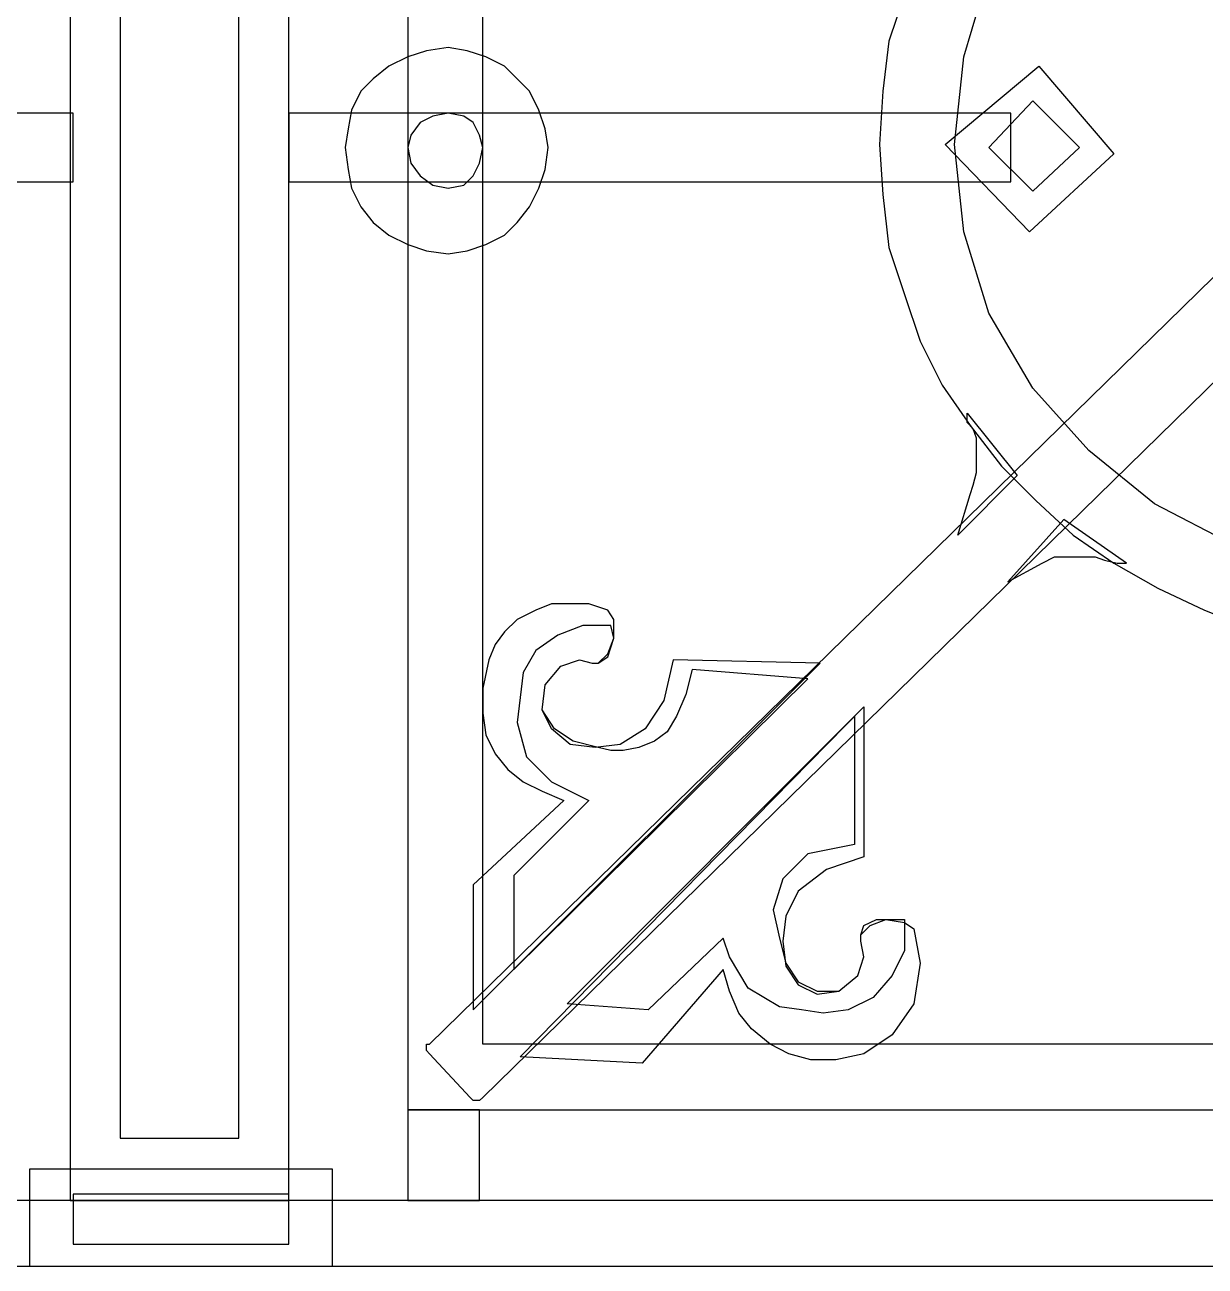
# Model space of a CAD drawing. Header units: centimetres. Extents: x -57 to 52, y -31 to 17.
# Drawn here: x -5.55 to 19.3, y -30.92 to -4.78 of the extents above; entities that cross this region are included whole.
import ezdxf

# ---------------------------------------------------------------- set-up
doc = ezdxf.new("R2010")
doc.units = ezdxf.units.CM
doc.header["$MEASUREMENT"] = 0
doc.layers.add('layer 1', color=7, linetype='Continuous')

msp = doc.modelspace()

# ---------------------------------------------------------------- linework, layer by layer
at = {"layer": 'layer 1', "color": 29}
for points, knots in [([(-4.59834, 14.93916), (-4.59834, 14.93916), (0.0074, 14.93916), (0.0074, 14.93916), (0.0074, 14.93916), (0.0074, 14.93916), (0.0074, -29.53912), (0.0074, -29.53912), (0.0074, -29.53912), (0.0074, -29.53912), (-4.59834, -29.53912), (-4.59834, -29.53912), (-4.59834, -29.53912), (-4.59834, -29.53912), (-4.59834, 14.93916), (-4.59834, 14.93916)], [0, 0, 0, 0, 0.25, 0.25, 0.25, 0.25, 0.5, 0.5, 0.5, 0.5, 0.75, 0.75, 0.75, 0.75, 1, 1, 1, 1]), ([(2.50766, 13.09686), (2.50766, 13.09686), (23.62826, 13.09686), (23.62826, 13.09686), (23.62826, 13.09686), (23.62826, 13.09686), (23.62826, 11.71514), (23.62826, 11.71514), (23.62826, 11.71514), (23.62826, 11.71514), (4.08677, 11.71514), (4.08677, 11.71514), (4.08677, 11.71514), (4.08677, 11.71514), (4.08677, -26.24931), (4.08677, -26.24931), (4.08677, -26.24931), (4.08677, -26.24931), (23.62826, -26.24931), (23.62826, -26.24931), (23.62826, -26.24931), (23.62826, -26.24931), (23.62826, -27.63103), (23.62826, -27.63103), (23.62826, -27.63103), (23.62826, -27.63103), (2.50766, -27.63103), (2.50766, -27.63103), (2.50766, -27.63103), (2.50766, -27.63103), (2.50766, 13.09686), (2.50766, 13.09686)], [0, 0, 0, 0, 0.125, 0.125, 0.125, 0.125, 0.25, 0.25, 0.25, 0.25, 0.375, 0.375, 0.375, 0.375, 0.5, 0.5, 0.5, 0.5, 0.625, 0.625, 0.625, 0.625, 0.75, 0.75, 0.75, 0.75, 0.875, 0.875, 0.875, 0.875, 1, 1, 1, 1]), ([(2.96823, 12.10992), (2.96823, 12.10992), (3.82358, 13.03106), (3.82358, 13.03106), (3.82358, 13.03106), (3.82358, 13.03106), (3.88938, 13.09686), (3.88938, 13.09686), (3.88938, 13.09686), (3.88938, 13.09686), (3.95517, 13.09686), (3.95517, 13.09686), (3.95517, 13.09686), (3.95517, 13.09686), (4.02097, 13.09686), (4.02097, 13.09686), (4.02097, 13.09686), (4.02097, 13.09686), (4.08677, 13.03106), (4.08677, 13.03106), (4.08677, 13.03106), (4.08677, 13.03106), (44.22249, -26.24931), (44.22249, -26.24931), (44.22249, -26.24931), (44.22249, -26.24931), (44.28828, -26.24931), (44.28828, -26.24931), (44.28828, -26.24931), (44.28828, -26.24931), (44.28828, -26.3151), (44.28828, -26.3151), (44.28828, -26.3151), (44.28828, -26.3151), (44.28828, -26.3809), (44.28828, -26.3809), (44.28828, -26.3809), (44.28828, -26.3809), (44.22249, -26.4467), (44.22249, -26.4467), (44.22249, -26.4467), (44.22249, -26.4467), (43.23554, -27.36784), (43.23554, -27.36784), (43.23554, -27.36784), (43.23554, -27.36784), (43.16975, -27.43364), (43.16975, -27.43364), (43.16975, -27.43364), (43.16975, -27.43364), (43.16975, -27.43364), (43.16975, -27.43364), (43.16975, -27.43364), (43.16975, -27.43364), (43.16975, -27.43364), (43.16975, -27.43364), (43.16975, -27.43364), (43.16975, -27.43364), (43.10395, -27.36784), (43.10395, -27.36784), (43.10395, -27.36784), (43.10395, -27.36784), (2.96823, 11.91253), (2.96823, 11.91253), (2.96823, 11.91253), (2.96823, 11.91253), (2.90243, 11.91253), (2.90243, 11.91253), (2.90243, 11.91253), (2.90243, 11.91253), (2.90243, 11.97832), (2.90243, 11.97832), (2.90243, 11.97832), (2.90243, 11.97832), (2.90243, 12.04412), (2.90243, 12.04412), (2.90243, 12.04412), (2.90243, 12.04412), (2.96823, 12.10992), (2.96823, 12.10992)], [0, 0, 0, 0, 0.05, 0.05, 0.05, 0.05, 0.1, 0.1, 0.1, 0.1, 0.15, 0.15, 0.15, 0.15, 0.2, 0.2, 0.2, 0.2, 0.25, 0.25, 0.25, 0.25, 0.3, 0.3, 0.3, 0.3, 0.35, 0.35, 0.35, 0.35, 0.4, 0.4, 0.4, 0.4, 0.45, 0.45, 0.45, 0.45, 0.5, 0.5, 0.5, 0.5, 0.55, 0.55, 0.55, 0.55, 0.6, 0.6, 0.6, 0.6, 0.65, 0.65, 0.65, 0.65, 0.7, 0.7, 0.7, 0.7, 0.75, 0.75, 0.75, 0.75, 0.8, 0.8, 0.8, 0.8, 0.85, 0.85, 0.85, 0.85, 0.9, 0.9, 0.9, 0.9, 0.95, 0.95, 0.95, 0.95, 1, 1, 1, 1]), ([(44.22249, 12.10992), (44.22249, 12.10992), (43.23554, 13.03106), (43.23554, 13.03106), (43.23554, 13.03106), (43.23554, 13.03106), (43.16975, 13.09686), (43.16975, 13.09686), (43.16975, 13.09686), (43.16975, 13.09686), (43.16975, 13.09686), (43.16975, 13.09686), (43.16975, 13.09686), (43.16975, 13.09686), (43.16975, 13.09686), (43.16975, 13.09686), (43.16975, 13.09686), (43.16975, 13.09686), (43.10395, 13.03106), (43.10395, 13.03106), (43.10395, 13.03106), (43.10395, 13.03106), (2.96823, -26.24931), (2.96823, -26.24931), (2.96823, -26.24931), (2.96823, -26.24931), (2.90243, -26.24931), (2.90243, -26.24931), (2.90243, -26.24931), (2.90243, -26.24931), (2.90243, -26.3151), (2.90243, -26.3151), (2.90243, -26.3151), (2.90243, -26.3151), (2.90243, -26.3809), (2.90243, -26.3809), (2.90243, -26.3809), (2.90243, -26.3809), (2.96823, -26.4467), (2.96823, -26.4467), (2.96823, -26.4467), (2.96823, -26.4467), (3.82358, -27.36784), (3.82358, -27.36784), (3.82358, -27.36784), (3.82358, -27.36784), (3.88938, -27.43364), (3.88938, -27.43364), (3.88938, -27.43364), (3.88938, -27.43364), (3.95517, -27.43364), (3.95517, -27.43364), (3.95517, -27.43364), (3.95517, -27.43364), (4.02097, -27.43364), (4.02097, -27.43364), (4.02097, -27.43364), (4.02097, -27.43364), (4.08677, -27.36784), (4.08677, -27.36784), (4.08677, -27.36784), (4.08677, -27.36784), (44.22249, 11.91253), (44.22249, 11.91253), (44.22249, 11.91253), (44.22249, 11.91253), (44.28828, 11.91253), (44.28828, 11.91253), (44.28828, 11.91253), (44.28828, 11.91253), (44.28828, 11.97832), (44.28828, 11.97832), (44.28828, 11.97832), (44.28828, 11.97832), (44.28828, 12.04412), (44.28828, 12.04412), (44.28828, 12.04412), (44.28828, 12.04412), (44.22249, 12.10992), (44.22249, 12.10992)], [0, 0, 0, 0, 0.05, 0.05, 0.05, 0.05, 0.1, 0.1, 0.1, 0.1, 0.15, 0.15, 0.15, 0.15, 0.2, 0.2, 0.2, 0.2, 0.25, 0.25, 0.25, 0.25, 0.3, 0.3, 0.3, 0.3, 0.35, 0.35, 0.35, 0.35, 0.4, 0.4, 0.4, 0.4, 0.45, 0.45, 0.45, 0.45, 0.5, 0.5, 0.5, 0.5, 0.55, 0.55, 0.55, 0.55, 0.6, 0.6, 0.6, 0.6, 0.65, 0.65, 0.65, 0.65, 0.7, 0.7, 0.7, 0.7, 0.75, 0.75, 0.75, 0.75, 0.8, 0.8, 0.8, 0.8, 0.85, 0.85, 0.85, 0.85, 0.9, 0.9, 0.9, 0.9, 0.95, 0.95, 0.95, 0.95, 1, 1, 1, 1]), ([(23.62826, -17.95898), (23.62826, -17.95898), (22.50972, -17.89318), (22.50972, -17.89318), (22.50972, -17.89318), (22.50972, -17.89318), (21.39118, -17.76159), (21.39118, -17.76159), (21.39118, -17.76159), (21.39118, -17.76159), (20.27265, -17.4984), (20.27265, -17.4984), (20.27265, -17.4984), (20.27265, -17.4984), (19.2857, -17.10363), (19.2857, -17.10363), (19.2857, -17.10363), (19.2857, -17.10363), (18.29876, -16.64305), (18.29876, -16.64305), (18.29876, -16.64305), (18.29876, -16.64305), (17.37761, -16.11668), (17.37761, -16.11668), (17.37761, -16.11668), (17.37761, -16.11668), (16.52226, -15.52452), (16.52226, -15.52452), (16.52226, -15.52452), (16.52226, -15.52452), (15.7327, -14.80076), (15.7327, -14.80076), (15.7327, -14.80076), (15.7327, -14.80076), (15.00895, -14.077), (15.00895, -14.077), (15.00895, -14.077), (15.00895, -14.077), (14.35098, -13.22165), (14.35098, -13.22165), (14.35098, -13.22165), (14.35098, -13.22165), (13.75882, -12.36629), (13.75882, -12.36629), (13.75882, -12.36629), (13.75882, -12.36629), (13.29824, -11.44515), (13.29824, -11.44515), (13.29824, -11.44515), (13.29824, -11.44515), (12.96926, -10.4582), (12.96926, -10.4582), (12.96926, -10.4582), (12.96926, -10.4582), (12.64028, -9.47126), (12.64028, -9.47126), (12.64028, -9.47126), (12.64028, -9.47126), (12.50869, -8.35272), (12.50869, -8.35272), (12.50869, -8.35272), (12.50869, -8.35272), (12.44289, -7.29998), (12.44289, -7.29998), (12.44289, -7.29998), (12.44289, -7.29998), (12.50869, -6.18145), (12.50869, -6.18145), (12.50869, -6.18145), (12.50869, -6.18145), (12.64028, -5.12871), (12.64028, -5.12871), (12.64028, -5.12871), (12.64028, -5.12871), (12.96926, -4.14176), (12.96926, -4.14176), (12.96926, -4.14176), (12.96926, -4.14176), (13.29824, -3.15482), (13.29824, -3.15482), (13.29824, -3.15482), (13.29824, -3.15482), (13.75882, -2.23367), (13.75882, -2.23367), (13.75882, -2.23367), (13.75882, -2.23367), (14.35098, -1.31252), (14.35098, -1.31252), (14.35098, -1.31252), (14.35098, -1.31252), (15.00895, -0.52297), (15.00895, -0.52297), (15.00895, -0.52297), (15.00895, -0.52297), (15.7327, 0.26659), (15.7327, 0.26659), (15.7327, 0.26659), (15.7327, 0.26659), (16.52226, 0.92455), (16.52226, 0.92455), (16.52226, 0.92455), (16.52226, 0.92455), (17.37761, 1.51672), (17.37761, 1.51672), (17.37761, 1.51672), (17.37761, 1.51672), (18.29876, 2.10888), (18.29876, 2.10888), (18.29876, 2.10888), (18.29876, 2.10888), (19.2857, 2.50366), (19.2857, 2.50366), (19.2857, 2.50366), (19.2857, 2.50366), (20.27265, 2.89844), (20.27265, 2.89844), (20.27265, 2.89844), (20.27265, 2.89844), (21.39118, 3.16162), (21.39118, 3.16162), (21.39118, 3.16162), (21.39118, 3.16162), (22.50972, 3.29322), (22.50972, 3.29322), (22.50972, 3.29322), (22.50972, 3.29322), (23.62826, 3.35901), (23.62826, 3.35901), (23.62826, 3.35901), (23.62826, 3.35901), (23.62826, 1.97729), (23.62826, 1.97729), (23.62826, 1.97729), (23.62826, 1.97729), (21.65437, 1.7799), (21.65437, 1.7799), (21.65437, 1.7799), (21.65437, 1.7799), (19.87787, 1.25353), (19.87787, 1.25353), (19.87787, 1.25353), (19.87787, 1.25353), (18.23296, 0.39818), (18.23296, 0.39818), (18.23296, 0.39818), (18.23296, 0.39818), (16.85124, -0.78615), (16.85124, -0.78615), (16.85124, -0.78615), (16.85124, -0.78615), (15.66691, -2.16787), (15.66691, -2.16787), (15.66691, -2.16787), (15.66691, -2.16787), (14.74576, -3.68119), (14.74576, -3.68119), (14.74576, -3.68119), (14.74576, -3.68119), (14.21939, -5.45769), (14.21939, -5.45769), (14.21939, -5.45769), (14.21939, -5.45769), (14.022, -7.29998), (14.022, -7.29998), (14.022, -7.29998), (14.022, -7.29998), (14.21939, -9.14228), (14.21939, -9.14228), (14.21939, -9.14228), (14.21939, -9.14228), (14.74576, -10.85298), (14.74576, -10.85298), (14.74576, -10.85298), (14.74576, -10.85298), (15.66691, -12.43209), (15.66691, -12.43209), (15.66691, -12.43209), (15.66691, -12.43209), (16.85124, -13.74802), (16.85124, -13.74802), (16.85124, -13.74802), (16.85124, -13.74802), (18.23296, -14.86655), (18.23296, -14.86655), (18.23296, -14.86655), (18.23296, -14.86655), (19.87787, -15.7219), (19.87787, -15.7219), (19.87787, -15.7219), (19.87787, -15.7219), (21.65437, -16.24827), (21.65437, -16.24827), (21.65437, -16.24827), (21.65437, -16.24827), (23.62826, -16.44566), (23.62826, -16.44566), (23.62826, -16.44566), (23.62826, -16.44566), (23.62826, -17.95898), (23.62826, -17.95898)], [0, 0, 0, 0, 0.02, 0.02, 0.02, 0.02, 0.04, 0.04, 0.04, 0.04, 0.06, 0.06, 0.06, 0.06, 0.08, 0.08, 0.08, 0.08, 0.1, 0.1, 0.1, 0.1, 0.12, 0.12, 0.12, 0.12, 0.14, 0.14, 0.14, 0.14, 0.16, 0.16, 0.16, 0.16, 0.18, 0.18, 0.18, 0.18, 0.2, 0.2, 0.2, 0.2, 0.22, 0.22, 0.22, 0.22, 0.24, 0.24, 0.24, 0.24, 0.26, 0.26, 0.26, 0.26, 0.28, 0.28, 0.28, 0.28, 0.3, 0.3, 0.3, 0.3, 0.32, 0.32, 0.32, 0.32, 0.34, 0.34, 0.34, 0.34, 0.36, 0.36, 0.36, 0.36, 0.38, 0.38, 0.38, 0.38, 0.4, 0.4, 0.4, 0.4, 0.42, 0.42, 0.42, 0.42, 0.44, 0.44, 0.44, 0.44, 0.46, 0.46, 0.46, 0.46, 0.48, 0.48, 0.48, 0.48, 0.5, 0.5, 0.5, 0.5, 0.52, 0.52, 0.52, 0.52, 0.54, 0.54, 0.54, 0.54, 0.56, 0.56, 0.56, 0.56, 0.58, 0.58, 0.58, 0.58, 0.6, 0.6, 0.6, 0.6, 0.62, 0.62, 0.62, 0.62, 0.64, 0.64, 0.64, 0.64, 0.66, 0.66, 0.66, 0.66, 0.68, 0.68, 0.68, 0.68, 0.7, 0.7, 0.7, 0.7, 0.72, 0.72, 0.72, 0.72, 0.74, 0.74, 0.74, 0.74, 0.76, 0.76, 0.76, 0.76, 0.78, 0.78, 0.78, 0.78, 0.8, 0.8, 0.8, 0.8, 0.82, 0.82, 0.82, 0.82, 0.84, 0.84, 0.84, 0.84, 0.86, 0.86, 0.86, 0.86, 0.88, 0.88, 0.88, 0.88, 0.9, 0.9, 0.9, 0.9, 0.92, 0.92, 0.92, 0.92, 0.94, 0.94, 0.94, 0.94, 0.96, 0.96, 0.96, 0.96, 0.98, 0.98, 0.98, 0.98, 1, 1, 1, 1]), ([(3.36301, -5.2603), (3.36301, -5.2603), (3.75778, -5.32609), (3.75778, -5.32609), (3.75778, -5.32609), (3.75778, -5.32609), (4.15256, -5.45769), (4.15256, -5.45769), (4.15256, -5.45769), (4.15256, -5.45769), (4.54734, -5.65508), (4.54734, -5.65508), (4.54734, -5.65508), (4.54734, -5.65508), (4.81052, -5.91826), (4.81052, -5.91826), (4.81052, -5.91826), (4.81052, -5.91826), (5.07371, -6.18145), (5.07371, -6.18145), (5.07371, -6.18145), (5.07371, -6.18145), (5.2711, -6.57622), (5.2711, -6.57622), (5.2711, -6.57622), (5.2711, -6.57622), (5.40269, -6.971), (5.40269, -6.971), (5.40269, -6.971), (5.40269, -6.971), (5.46849, -7.36578), (5.46849, -7.36578), (5.46849, -7.36578), (5.46849, -7.36578), (5.40269, -7.82635), (5.40269, -7.82635), (5.40269, -7.82635), (5.40269, -7.82635), (5.2711, -8.22113), (5.2711, -8.22113), (5.2711, -8.22113), (5.2711, -8.22113), (5.07371, -8.61591), (5.07371, -8.61591), (5.07371, -8.61591), (5.07371, -8.61591), (4.81052, -8.94489), (4.81052, -8.94489), (4.81052, -8.94489), (4.81052, -8.94489), (4.54734, -9.20807), (4.54734, -9.20807), (4.54734, -9.20807), (4.54734, -9.20807), (4.15256, -9.40546), (4.15256, -9.40546), (4.15256, -9.40546), (4.15256, -9.40546), (3.75778, -9.53706), (3.75778, -9.53706), (3.75778, -9.53706), (3.75778, -9.53706), (3.36301, -9.60285), (3.36301, -9.60285), (3.36301, -9.60285), (3.36301, -9.60285), (2.90243, -9.53706), (2.90243, -9.53706), (2.90243, -9.53706), (2.90243, -9.53706), (2.50766, -9.40546), (2.50766, -9.40546), (2.50766, -9.40546), (2.50766, -9.40546), (2.11288, -9.20807), (2.11288, -9.20807), (2.11288, -9.20807), (2.11288, -9.20807), (1.7839, -8.94489), (1.7839, -8.94489), (1.7839, -8.94489), (1.7839, -8.94489), (1.52071, -8.61591), (1.52071, -8.61591), (1.52071, -8.61591), (1.52071, -8.61591), (1.32332, -8.22113), (1.32332, -8.22113), (1.32332, -8.22113), (1.32332, -8.22113), (1.25753, -7.82635), (1.25753, -7.82635), (1.25753, -7.82635), (1.25753, -7.82635), (1.19173, -7.36578), (1.19173, -7.36578), (1.19173, -7.36578), (1.19173, -7.36578), (1.25753, -6.971), (1.25753, -6.971), (1.25753, -6.971), (1.25753, -6.971), (1.32332, -6.57622), (1.32332, -6.57622), (1.32332, -6.57622), (1.32332, -6.57622), (1.52071, -6.18145), (1.52071, -6.18145), (1.52071, -6.18145), (1.52071, -6.18145), (1.7839, -5.91826), (1.7839, -5.91826), (1.7839, -5.91826), (1.7839, -5.91826), (2.11288, -5.65508), (2.11288, -5.65508), (2.11288, -5.65508), (2.11288, -5.65508), (2.50766, -5.45769), (2.50766, -5.45769), (2.50766, -5.45769), (2.50766, -5.45769), (2.90243, -5.32609), (2.90243, -5.32609), (2.90243, -5.32609), (2.90243, -5.32609), (3.36301, -5.2603), (3.36301, -5.2603)], [0, 0, 0, 0, 0.03125, 0.03125, 0.03125, 0.03125, 0.0625, 0.0625, 0.0625, 0.0625, 0.09375, 0.09375, 0.09375, 0.09375, 0.125, 0.125, 0.125, 0.125, 0.15625, 0.15625, 0.15625, 0.15625, 0.1875, 0.1875, 0.1875, 0.1875, 0.21875, 0.21875, 0.21875, 0.21875, 0.25, 0.25, 0.25, 0.25, 0.28125, 0.28125, 0.28125, 0.28125, 0.3125, 0.3125, 0.3125, 0.3125, 0.34375, 0.34375, 0.34375, 0.34375, 0.375, 0.375, 0.375, 0.375, 0.40625, 0.40625, 0.40625, 0.40625, 0.4375, 0.4375, 0.4375, 0.4375, 0.46875, 0.46875, 0.46875, 0.46875, 0.5, 0.5, 0.5, 0.5, 0.53125, 0.53125, 0.53125, 0.53125, 0.5625, 0.5625, 0.5625, 0.5625, 0.59375, 0.59375, 0.59375, 0.59375, 0.625, 0.625, 0.625, 0.625, 0.65625, 0.65625, 0.65625, 0.65625, 0.6875, 0.6875, 0.6875, 0.6875, 0.71875, 0.71875, 0.71875, 0.71875, 0.75, 0.75, 0.75, 0.75, 0.78125, 0.78125, 0.78125, 0.78125, 0.8125, 0.8125, 0.8125, 0.8125, 0.84375, 0.84375, 0.84375, 0.84375, 0.875, 0.875, 0.875, 0.875, 0.90625, 0.90625, 0.90625, 0.90625, 0.9375, 0.9375, 0.9375, 0.9375, 0.96875, 0.96875, 0.96875, 0.96875, 1, 1, 1, 1]), ([(15.60111, -9.14228), (15.60111, -9.14228), (17.37761, -7.49737), (17.37761, -7.49737), (17.37761, -7.49737), (17.37761, -7.49737), (15.7985, -5.65508), (15.7985, -5.65508), (15.7985, -5.65508), (15.7985, -5.65508), (13.82461, -7.29998), (13.82461, -7.29998), (13.82461, -7.29998), (13.82461, -7.29998), (15.60111, -9.14228), (15.60111, -9.14228)], [0, 0, 0, 0, 0.25, 0.25, 0.25, 0.25, 0.5, 0.5, 0.5, 0.5, 0.75, 0.75, 0.75, 0.75, 1, 1, 1, 1]), ([(-19.20511, -6.64202), (-19.20511, -6.64202), (-4.53255, -6.64202), (-4.53255, -6.64202), (-4.53255, -6.64202), (-4.53255, -6.64202), (-4.53255, -8.08954), (-4.53255, -8.08954), (-4.53255, -8.08954), (-4.53255, -8.08954), (-19.20511, -8.08954), (-19.20511, -8.08954), (-19.20511, -8.08954), (-19.20511, -8.08954), (-19.20511, -6.64202), (-19.20511, -6.64202)], [0, 0, 0, 0, 0.25, 0.25, 0.25, 0.25, 0.5, 0.5, 0.5, 0.5, 0.75, 0.75, 0.75, 0.75, 1, 1, 1, 1]), ([(0.0074, -6.64202), (0.0074, -6.64202), (15.20633, -6.64202), (15.20633, -6.64202), (15.20633, -6.64202), (15.20633, -6.64202), (15.20633, -8.08954), (15.20633, -8.08954), (15.20633, -8.08954), (15.20633, -8.08954), (0.0074, -8.08954), (0.0074, -8.08954), (0.0074, -8.08954), (0.0074, -8.08954), (0.0074, -6.64202), (0.0074, -6.64202)], [0, 0, 0, 0, 0.25, 0.25, 0.25, 0.25, 0.5, 0.5, 0.5, 0.5, 0.75, 0.75, 0.75, 0.75, 1, 1, 1, 1]), ([(14.0878, -15.52452), (14.0878, -15.52452), (15.33793, -14.27439), (15.33793, -14.27439), (15.33793, -14.27439), (15.33793, -14.27439), (14.28519, -12.95846), (14.28519, -12.95846), (14.28519, -12.95846), (14.28519, -12.95846), (14.28519, -13.15585), (14.28519, -13.15585), (14.28519, -13.15585), (14.28519, -13.15585), (14.41678, -13.28744), (14.41678, -13.28744), (14.41678, -13.28744), (14.41678, -13.28744), (14.48258, -13.48483), (14.48258, -13.48483), (14.48258, -13.48483), (14.48258, -13.48483), (14.48258, -13.68222), (14.48258, -13.68222), (14.48258, -13.68222), (14.48258, -13.68222), (14.48258, -13.94541), (14.48258, -13.94541), (14.48258, -13.94541), (14.48258, -13.94541), (14.48258, -14.20859), (14.48258, -14.20859), (14.48258, -14.20859), (14.48258, -14.20859), (14.41678, -14.47178), (14.41678, -14.47178), (14.41678, -14.47178), (14.41678, -14.47178), (14.35098, -14.66916), (14.35098, -14.66916), (14.35098, -14.66916), (14.35098, -14.66916), (14.0878, -15.52452), (14.0878, -15.52452)], [0, 0, 0, 0, 0.09090909, 0.09090909, 0.09090909, 0.09090909, 0.18181818, 0.18181818, 0.18181818, 0.18181818, 0.27272727, 0.27272727, 0.27272727, 0.27272727, 0.36363636, 0.36363636, 0.36363636, 0.36363636, 0.45454545, 0.45454545, 0.45454545, 0.45454545, 0.54545455, 0.54545455, 0.54545455, 0.54545455, 0.63636364, 0.63636364, 0.63636364, 0.63636364, 0.72727273, 0.72727273, 0.72727273, 0.72727273, 0.81818182, 0.81818182, 0.81818182, 0.81818182, 0.90909091, 0.90909091, 0.90909091, 0.90909091, 1, 1, 1, 1]), ([(15.14054, -16.51146), (15.14054, -16.51146), (16.32487, -15.19553), (16.32487, -15.19553), (16.32487, -15.19553), (16.32487, -15.19553), (17.6408, -16.11668), (17.6408, -16.11668), (17.6408, -16.11668), (17.6408, -16.11668), (17.44341, -16.11668), (17.44341, -16.11668), (17.44341, -16.11668), (17.44341, -16.11668), (17.18022, -16.05089), (17.18022, -16.05089), (17.18022, -16.05089), (17.18022, -16.05089), (16.98283, -15.98509), (16.98283, -15.98509), (16.98283, -15.98509), (16.98283, -15.98509), (16.78544, -15.98509), (16.78544, -15.98509), (16.78544, -15.98509), (16.78544, -15.98509), (16.58806, -15.98509), (16.58806, -15.98509), (16.58806, -15.98509), (16.58806, -15.98509), (16.39067, -15.98509), (16.39067, -15.98509), (16.39067, -15.98509), (16.39067, -15.98509), (16.12748, -15.98509), (16.12748, -15.98509), (16.12748, -15.98509), (16.12748, -15.98509), (15.8643, -16.11668), (15.8643, -16.11668), (15.8643, -16.11668), (15.8643, -16.11668), (15.14054, -16.51146), (15.14054, -16.51146)], [0, 0, 0, 0, 0.09090909, 0.09090909, 0.09090909, 0.09090909, 0.18181818, 0.18181818, 0.18181818, 0.18181818, 0.27272727, 0.27272727, 0.27272727, 0.27272727, 0.36363636, 0.36363636, 0.36363636, 0.36363636, 0.45454545, 0.45454545, 0.45454545, 0.45454545, 0.54545455, 0.54545455, 0.54545455, 0.54545455, 0.63636364, 0.63636364, 0.63636364, 0.63636364, 0.72727273, 0.72727273, 0.72727273, 0.72727273, 0.81818182, 0.81818182, 0.81818182, 0.81818182, 0.90909091, 0.90909091, 0.90909091, 0.90909091, 1, 1, 1, 1]), ([(3.88938, -25.52555), (3.88938, -25.52555), (3.88938, -22.8937), (3.88938, -22.8937), (3.88938, -22.8937), (3.88938, -22.8937), (5.79747, -21.1172), (5.79747, -21.1172), (5.79747, -21.1172), (5.79747, -21.1172), (5.33689, -20.91981), (5.33689, -20.91981), (5.33689, -20.91981), (5.33689, -20.91981), (4.94212, -20.72242), (4.94212, -20.72242), (4.94212, -20.72242), (4.94212, -20.72242), (4.61314, -20.45924), (4.61314, -20.45924), (4.61314, -20.45924), (4.61314, -20.45924), (4.34995, -20.13025), (4.34995, -20.13025), (4.34995, -20.13025), (4.34995, -20.13025), (4.15256, -19.73548), (4.15256, -19.73548), (4.15256, -19.73548), (4.15256, -19.73548), (4.08677, -19.2749), (4.08677, -19.2749), (4.08677, -19.2749), (4.08677, -19.2749), (4.08677, -18.74853), (4.08677, -18.74853), (4.08677, -18.74853), (4.08677, -18.74853), (4.21836, -18.15637), (4.21836, -18.15637), (4.21836, -18.15637), (4.21836, -18.15637), (4.34995, -17.82738), (4.34995, -17.82738), (4.34995, -17.82738), (4.34995, -17.82738), (4.54734, -17.5642), (4.54734, -17.5642), (4.54734, -17.5642), (4.54734, -17.5642), (4.81052, -17.30101), (4.81052, -17.30101), (4.81052, -17.30101), (4.81052, -17.30101), (5.2053, -17.10363), (5.2053, -17.10363), (5.2053, -17.10363), (5.2053, -17.10363), (5.53428, -16.97203), (5.53428, -16.97203), (5.53428, -16.97203), (5.53428, -16.97203), (5.92906, -16.97203), (5.92906, -16.97203), (5.92906, -16.97203), (5.92906, -16.97203), (6.32384, -16.97203), (6.32384, -16.97203), (6.32384, -16.97203), (6.32384, -16.97203), (6.71862, -17.10363), (6.71862, -17.10363), (6.71862, -17.10363), (6.71862, -17.10363), (6.85021, -17.30101), (6.85021, -17.30101), (6.85021, -17.30101), (6.85021, -17.30101), (6.85021, -17.69579), (6.85021, -17.69579), (6.85021, -17.69579), (6.85021, -17.69579), (6.71862, -18.02477), (6.71862, -18.02477), (6.71862, -18.02477), (6.71862, -18.02477), (6.52123, -18.22216), (6.52123, -18.22216), (6.52123, -18.22216), (6.52123, -18.22216), (6.38963, -18.22216), (6.38963, -18.22216), (6.38963, -18.22216), (6.38963, -18.22216), (6.12645, -18.15637), (6.12645, -18.15637), (6.12645, -18.15637), (6.12645, -18.15637), (5.73167, -18.28796), (5.73167, -18.28796), (5.73167, -18.28796), (5.73167, -18.28796), (5.40269, -18.68274), (5.40269, -18.68274), (5.40269, -18.68274), (5.40269, -18.68274), (5.33689, -19.20911), (5.33689, -19.20911), (5.33689, -19.20911), (5.33689, -19.20911), (5.53428, -19.60388), (5.53428, -19.60388), (5.53428, -19.60388), (5.53428, -19.60388), (5.92906, -19.93287), (5.92906, -19.93287), (5.92906, -19.93287), (5.92906, -19.93287), (6.45543, -19.99866), (6.45543, -19.99866), (6.45543, -19.99866), (6.45543, -19.99866), (6.9818, -19.93287), (6.9818, -19.93287), (6.9818, -19.93287), (6.9818, -19.93287), (7.50817, -19.60388), (7.50817, -19.60388), (7.50817, -19.60388), (7.50817, -19.60388), (7.90295, -19.01172), (7.90295, -19.01172), (7.90295, -19.01172), (7.90295, -19.01172), (8.10034, -18.15637), (8.10034, -18.15637), (8.10034, -18.15637), (8.10034, -18.15637), (11.19276, -18.22216), (11.19276, -18.22216), (11.19276, -18.22216), (11.19276, -18.22216), (3.88938, -25.52555), (3.88938, -25.52555)], [0, 0, 0, 0, 0.02777778, 0.02777778, 0.02777778, 0.02777778, 0.05555556, 0.05555556, 0.05555556, 0.05555556, 0.08333333, 0.08333333, 0.08333333, 0.08333333, 0.11111111, 0.11111111, 0.11111111, 0.11111111, 0.13888889, 0.13888889, 0.13888889, 0.13888889, 0.16666667, 0.16666667, 0.16666667, 0.16666667, 0.19444444, 0.19444444, 0.19444444, 0.19444444, 0.22222222, 0.22222222, 0.22222222, 0.22222222, 0.25, 0.25, 0.25, 0.25, 0.27777778, 0.27777778, 0.27777778, 0.27777778, 0.30555556, 0.30555556, 0.30555556, 0.30555556, 0.33333333, 0.33333333, 0.33333333, 0.33333333, 0.36111111, 0.36111111, 0.36111111, 0.36111111, 0.38888889, 0.38888889, 0.38888889, 0.38888889, 0.41666667, 0.41666667, 0.41666667, 0.41666667, 0.44444444, 0.44444444, 0.44444444, 0.44444444, 0.47222222, 0.47222222, 0.47222222, 0.47222222, 0.5, 0.5, 0.5, 0.5, 0.52777778, 0.52777778, 0.52777778, 0.52777778, 0.55555556, 0.55555556, 0.55555556, 0.55555556, 0.58333333, 0.58333333, 0.58333333, 0.58333333, 0.61111111, 0.61111111, 0.61111111, 0.61111111, 0.63888889, 0.63888889, 0.63888889, 0.63888889, 0.66666667, 0.66666667, 0.66666667, 0.66666667, 0.69444444, 0.69444444, 0.69444444, 0.69444444, 0.72222222, 0.72222222, 0.72222222, 0.72222222, 0.75, 0.75, 0.75, 0.75, 0.77777778, 0.77777778, 0.77777778, 0.77777778, 0.80555556, 0.80555556, 0.80555556, 0.80555556, 0.83333333, 0.83333333, 0.83333333, 0.83333333, 0.86111111, 0.86111111, 0.86111111, 0.86111111, 0.88888889, 0.88888889, 0.88888889, 0.88888889, 0.91666667, 0.91666667, 0.91666667, 0.91666667, 0.94444444, 0.94444444, 0.94444444, 0.94444444, 0.97222222, 0.97222222, 0.97222222, 0.97222222, 1, 1, 1, 1]), ([(4.87632, -26.51249), (4.87632, -26.51249), (7.44238, -26.64408), (7.44238, -26.64408), (7.44238, -26.64408), (7.44238, -26.64408), (9.15308, -24.6702), (9.15308, -24.6702), (9.15308, -24.6702), (9.15308, -24.6702), (9.28467, -25.13077), (9.28467, -25.13077), (9.28467, -25.13077), (9.28467, -25.13077), (9.48206, -25.59134), (9.48206, -25.59134), (9.48206, -25.59134), (9.48206, -25.59134), (9.74524, -25.92033), (9.74524, -25.92033), (9.74524, -25.92033), (9.74524, -25.92033), (10.14002, -26.24931), (10.14002, -26.24931), (10.14002, -26.24931), (10.14002, -26.24931), (10.5348, -26.4467), (10.5348, -26.4467), (10.5348, -26.4467), (10.5348, -26.4467), (10.99537, -26.57829), (10.99537, -26.57829), (10.99537, -26.57829), (10.99537, -26.57829), (11.52174, -26.57829), (11.52174, -26.57829), (11.52174, -26.57829), (11.52174, -26.57829), (12.11391, -26.4467), (12.11391, -26.4467), (12.11391, -26.4467), (12.11391, -26.4467), (12.70608, -26.05192), (12.70608, -26.05192), (12.70608, -26.05192), (12.70608, -26.05192), (13.16665, -25.39396), (13.16665, -25.39396), (13.16665, -25.39396), (13.16665, -25.39396), (13.29824, -24.5386), (13.29824, -24.5386), (13.29824, -24.5386), (13.29824, -24.5386), (13.16665, -23.81484), (13.16665, -23.81484), (13.16665, -23.81484), (13.16665, -23.81484), (12.96926, -23.68325), (12.96926, -23.68325), (12.96926, -23.68325), (12.96926, -23.68325), (12.57448, -23.61746), (12.57448, -23.61746), (12.57448, -23.61746), (12.57448, -23.61746), (12.2455, -23.74905), (12.2455, -23.74905), (12.2455, -23.74905), (12.2455, -23.74905), (12.04811, -23.94644), (12.04811, -23.94644), (12.04811, -23.94644), (12.04811, -23.94644), (12.04811, -24.07803), (12.04811, -24.07803), (12.04811, -24.07803), (12.04811, -24.07803), (12.11391, -24.40701), (12.11391, -24.40701), (12.11391, -24.40701), (12.11391, -24.40701), (11.98232, -24.80179), (11.98232, -24.80179), (11.98232, -24.80179), (11.98232, -24.80179), (11.58754, -25.13077), (11.58754, -25.13077), (11.58754, -25.13077), (11.58754, -25.13077), (11.12697, -25.19657), (11.12697, -25.19657), (11.12697, -25.19657), (11.12697, -25.19657), (10.73219, -24.99918), (10.73219, -24.99918), (10.73219, -24.99918), (10.73219, -24.99918), (10.469, -24.6044), (10.469, -24.6044), (10.469, -24.6044), (10.469, -24.6044), (10.40321, -24.07803), (10.40321, -24.07803), (10.40321, -24.07803), (10.40321, -24.07803), (10.469, -23.55166), (10.469, -23.55166), (10.469, -23.55166), (10.469, -23.55166), (10.73219, -23.02529), (10.73219, -23.02529), (10.73219, -23.02529), (10.73219, -23.02529), (11.32435, -22.56472), (11.32435, -22.56472), (11.32435, -22.56472), (11.32435, -22.56472), (12.11391, -22.30153), (12.11391, -22.30153), (12.11391, -22.30153), (12.11391, -22.30153), (12.11391, -19.14331), (12.11391, -19.14331), (12.11391, -19.14331), (12.11391, -19.14331), (4.87632, -26.51249), (4.87632, -26.51249)], [0, 0, 0, 0, 0.03125, 0.03125, 0.03125, 0.03125, 0.0625, 0.0625, 0.0625, 0.0625, 0.09375, 0.09375, 0.09375, 0.09375, 0.125, 0.125, 0.125, 0.125, 0.15625, 0.15625, 0.15625, 0.15625, 0.1875, 0.1875, 0.1875, 0.1875, 0.21875, 0.21875, 0.21875, 0.21875, 0.25, 0.25, 0.25, 0.25, 0.28125, 0.28125, 0.28125, 0.28125, 0.3125, 0.3125, 0.3125, 0.3125, 0.34375, 0.34375, 0.34375, 0.34375, 0.375, 0.375, 0.375, 0.375, 0.40625, 0.40625, 0.40625, 0.40625, 0.4375, 0.4375, 0.4375, 0.4375, 0.46875, 0.46875, 0.46875, 0.46875, 0.5, 0.5, 0.5, 0.5, 0.53125, 0.53125, 0.53125, 0.53125, 0.5625, 0.5625, 0.5625, 0.5625, 0.59375, 0.59375, 0.59375, 0.59375, 0.625, 0.625, 0.625, 0.625, 0.65625, 0.65625, 0.65625, 0.65625, 0.6875, 0.6875, 0.6875, 0.6875, 0.71875, 0.71875, 0.71875, 0.71875, 0.75, 0.75, 0.75, 0.75, 0.78125, 0.78125, 0.78125, 0.78125, 0.8125, 0.8125, 0.8125, 0.8125, 0.84375, 0.84375, 0.84375, 0.84375, 0.875, 0.875, 0.875, 0.875, 0.90625, 0.90625, 0.90625, 0.90625, 0.9375, 0.9375, 0.9375, 0.9375, 0.96875, 0.96875, 0.96875, 0.96875, 1, 1, 1, 1]), ([(2.50766, -27.63103), (2.50766, -27.63103), (4.02097, -27.63103), (4.02097, -27.63103), (4.02097, -27.63103), (4.02097, -27.63103), (4.02097, -29.53912), (4.02097, -29.53912), (4.02097, -29.53912), (4.02097, -29.53912), (2.50766, -29.53912), (2.50766, -29.53912), (2.50766, -29.53912), (2.50766, -29.53912), (2.50766, -27.63103), (2.50766, -27.63103)], [0, 0, 0, 0, 0.25, 0.25, 0.25, 0.25, 0.5, 0.5, 0.5, 0.5, 0.75, 0.75, 0.75, 0.75, 1, 1, 1, 1]), ([(-56.97217, -29.53912), (-56.97217, -29.53912), (52.31543, -29.53912), (52.31543, -29.53912), (52.31543, -29.53912), (52.31543, -29.53912), (52.31543, -30.92084), (52.31543, -30.92084), (52.31543, -30.92084), (52.31543, -30.92084), (-56.97217, -30.92084), (-56.97217, -30.92084), (-56.97217, -30.92084), (-56.97217, -30.92084), (-56.97217, -29.53912), (-56.97217, -29.53912)], [0, 0, 0, 0, 0.25, 0.25, 0.25, 0.25, 0.5, 0.5, 0.5, 0.5, 0.75, 0.75, 0.75, 0.75, 1, 1, 1, 1])]:
    msp.add_open_spline(points, degree=3, knots=knots, dxfattribs=at)
at = {"layer": 'layer 1', "color": 44}
for points, knots in [([(-3.5456, 13.09686), (-3.5456, 13.09686), (-1.04534, 13.09686), (-1.04534, 13.09686), (-1.04534, 13.09686), (-1.04534, 13.09686), (-1.04534, -28.22319), (-1.04534, -28.22319), (-1.04534, -28.22319), (-1.04534, -28.22319), (-3.5456, -28.22319), (-3.5456, -28.22319), (-3.5456, -28.22319), (-3.5456, -28.22319), (-3.5456, 13.09686), (-3.5456, 13.09686)], [0, 0, 0, 0, 0.25, 0.25, 0.25, 0.25, 0.5, 0.5, 0.5, 0.5, 0.75, 0.75, 0.75, 0.75, 1, 1, 1, 1]), ([(15.66691, -8.28693), (15.66691, -8.28693), (16.65385, -7.36578), (16.65385, -7.36578), (16.65385, -7.36578), (16.65385, -7.36578), (15.66691, -6.37883), (15.66691, -6.37883), (15.66691, -6.37883), (15.66691, -6.37883), (14.74576, -7.36578), (14.74576, -7.36578), (14.74576, -7.36578), (14.74576, -7.36578), (15.66691, -8.28693), (15.66691, -8.28693)], [0, 0, 0, 0, 0.25, 0.25, 0.25, 0.25, 0.5, 0.5, 0.5, 0.5, 0.75, 0.75, 0.75, 0.75, 1, 1, 1, 1]), ([(3.36301, -6.64202), (3.36301, -6.64202), (3.69199, -6.70782), (3.69199, -6.70782), (3.69199, -6.70782), (3.69199, -6.70782), (3.88938, -6.83941), (3.88938, -6.83941), (3.88938, -6.83941), (3.88938, -6.83941), (4.02097, -7.10259), (4.02097, -7.10259), (4.02097, -7.10259), (4.02097, -7.10259), (4.08677, -7.36578), (4.08677, -7.36578), (4.08677, -7.36578), (4.08677, -7.36578), (4.02097, -7.69476), (4.02097, -7.69476), (4.02097, -7.69476), (4.02097, -7.69476), (3.88938, -7.95795), (3.88938, -7.95795), (3.88938, -7.95795), (3.88938, -7.95795), (3.69199, -8.15533), (3.69199, -8.15533), (3.69199, -8.15533), (3.69199, -8.15533), (3.36301, -8.22113), (3.36301, -8.22113), (3.36301, -8.22113), (3.36301, -8.22113), (3.03403, -8.15533), (3.03403, -8.15533), (3.03403, -8.15533), (3.03403, -8.15533), (2.77084, -7.95795), (2.77084, -7.95795), (2.77084, -7.95795), (2.77084, -7.95795), (2.57345, -7.69476), (2.57345, -7.69476), (2.57345, -7.69476), (2.57345, -7.69476), (2.50766, -7.36578), (2.50766, -7.36578), (2.50766, -7.36578), (2.50766, -7.36578), (2.57345, -7.10259), (2.57345, -7.10259), (2.57345, -7.10259), (2.57345, -7.10259), (2.77084, -6.83941), (2.77084, -6.83941), (2.77084, -6.83941), (2.77084, -6.83941), (3.03403, -6.70782), (3.03403, -6.70782), (3.03403, -6.70782), (3.03403, -6.70782), (3.36301, -6.64202), (3.36301, -6.64202)], [0, 0, 0, 0, 0.0625, 0.0625, 0.0625, 0.0625, 0.125, 0.125, 0.125, 0.125, 0.1875, 0.1875, 0.1875, 0.1875, 0.25, 0.25, 0.25, 0.25, 0.3125, 0.3125, 0.3125, 0.3125, 0.375, 0.375, 0.375, 0.375, 0.4375, 0.4375, 0.4375, 0.4375, 0.5, 0.5, 0.5, 0.5, 0.5625, 0.5625, 0.5625, 0.5625, 0.625, 0.625, 0.625, 0.625, 0.6875, 0.6875, 0.6875, 0.6875, 0.75, 0.75, 0.75, 0.75, 0.8125, 0.8125, 0.8125, 0.8125, 0.875, 0.875, 0.875, 0.875, 0.9375, 0.9375, 0.9375, 0.9375, 1, 1, 1, 1]), ([(4.74473, -24.6702), (4.74473, -24.6702), (4.74473, -22.69631), (4.74473, -22.69631), (4.74473, -22.69631), (4.74473, -22.69631), (6.32384, -21.1172), (6.32384, -21.1172), (6.32384, -21.1172), (6.32384, -21.1172), (5.53428, -20.72242), (5.53428, -20.72242), (5.53428, -20.72242), (5.53428, -20.72242), (5.00791, -20.19605), (5.00791, -20.19605), (5.00791, -20.19605), (5.00791, -20.19605), (4.81052, -19.47229), (4.81052, -19.47229), (4.81052, -19.47229), (4.81052, -19.47229), (4.94212, -18.41955), (4.94212, -18.41955), (4.94212, -18.41955), (4.94212, -18.41955), (5.2053, -17.95898), (5.2053, -17.95898), (5.2053, -17.95898), (5.2053, -17.95898), (5.66588, -17.63), (5.66588, -17.63), (5.66588, -17.63), (5.66588, -17.63), (6.19225, -17.43261), (6.19225, -17.43261), (6.19225, -17.43261), (6.19225, -17.43261), (6.78441, -17.43261), (6.78441, -17.43261), (6.78441, -17.43261), (6.78441, -17.43261), (6.85021, -17.69579), (6.85021, -17.69579), (6.85021, -17.69579), (6.85021, -17.69579), (6.78441, -17.89318), (6.78441, -17.89318), (6.78441, -17.89318), (6.78441, -17.89318), (6.71862, -18.09057), (6.71862, -18.09057), (6.71862, -18.09057), (6.71862, -18.09057), (6.52123, -18.22216), (6.52123, -18.22216), (6.52123, -18.22216), (6.52123, -18.22216), (6.38963, -18.22216), (6.38963, -18.22216), (6.38963, -18.22216), (6.38963, -18.22216), (6.12645, -18.15637), (6.12645, -18.15637), (6.12645, -18.15637), (6.12645, -18.15637), (5.73167, -18.28796), (5.73167, -18.28796), (5.73167, -18.28796), (5.73167, -18.28796), (5.40269, -18.68274), (5.40269, -18.68274), (5.40269, -18.68274), (5.40269, -18.68274), (5.33689, -19.20911), (5.33689, -19.20911), (5.33689, -19.20911), (5.33689, -19.20911), (5.60008, -19.60388), (5.60008, -19.60388), (5.60008, -19.60388), (5.60008, -19.60388), (5.99486, -19.86707), (5.99486, -19.86707), (5.99486, -19.86707), (5.99486, -19.86707), (6.52123, -19.99866), (6.52123, -19.99866), (6.52123, -19.99866), (6.52123, -19.99866), (6.78441, -20.06446), (6.78441, -20.06446), (6.78441, -20.06446), (6.78441, -20.06446), (7.0476, -20.06446), (7.0476, -20.06446), (7.0476, -20.06446), (7.0476, -20.06446), (7.37658, -19.99866), (7.37658, -19.99866), (7.37658, -19.99866), (7.37658, -19.99866), (7.70556, -19.86707), (7.70556, -19.86707), (7.70556, -19.86707), (7.70556, -19.86707), (7.96875, -19.66968), (7.96875, -19.66968), (7.96875, -19.66968), (7.96875, -19.66968), (8.16613, -19.3407), (8.16613, -19.3407), (8.16613, -19.3407), (8.16613, -19.3407), (8.36352, -18.88012), (8.36352, -18.88012), (8.36352, -18.88012), (8.36352, -18.88012), (8.49512, -18.35375), (8.49512, -18.35375), (8.49512, -18.35375), (8.49512, -18.35375), (10.92958, -18.55114), (10.92958, -18.55114), (10.92958, -18.55114), (10.92958, -18.55114), (4.74473, -24.6702), (4.74473, -24.6702)], [0, 0, 0, 0, 0.03125, 0.03125, 0.03125, 0.03125, 0.0625, 0.0625, 0.0625, 0.0625, 0.09375, 0.09375, 0.09375, 0.09375, 0.125, 0.125, 0.125, 0.125, 0.15625, 0.15625, 0.15625, 0.15625, 0.1875, 0.1875, 0.1875, 0.1875, 0.21875, 0.21875, 0.21875, 0.21875, 0.25, 0.25, 0.25, 0.25, 0.28125, 0.28125, 0.28125, 0.28125, 0.3125, 0.3125, 0.3125, 0.3125, 0.34375, 0.34375, 0.34375, 0.34375, 0.375, 0.375, 0.375, 0.375, 0.40625, 0.40625, 0.40625, 0.40625, 0.4375, 0.4375, 0.4375, 0.4375, 0.46875, 0.46875, 0.46875, 0.46875, 0.5, 0.5, 0.5, 0.5, 0.53125, 0.53125, 0.53125, 0.53125, 0.5625, 0.5625, 0.5625, 0.5625, 0.59375, 0.59375, 0.59375, 0.59375, 0.625, 0.625, 0.625, 0.625, 0.65625, 0.65625, 0.65625, 0.65625, 0.6875, 0.6875, 0.6875, 0.6875, 0.71875, 0.71875, 0.71875, 0.71875, 0.75, 0.75, 0.75, 0.75, 0.78125, 0.78125, 0.78125, 0.78125, 0.8125, 0.8125, 0.8125, 0.8125, 0.84375, 0.84375, 0.84375, 0.84375, 0.875, 0.875, 0.875, 0.875, 0.90625, 0.90625, 0.90625, 0.90625, 0.9375, 0.9375, 0.9375, 0.9375, 0.96875, 0.96875, 0.96875, 0.96875, 1, 1, 1, 1]), ([(5.86326, -25.39396), (5.86326, -25.39396), (7.57397, -25.52555), (7.57397, -25.52555), (7.57397, -25.52555), (7.57397, -25.52555), (9.15308, -24.01223), (9.15308, -24.01223), (9.15308, -24.01223), (9.15308, -24.01223), (9.28467, -24.40701), (9.28467, -24.40701), (9.28467, -24.40701), (9.28467, -24.40701), (9.48206, -24.73599), (9.48206, -24.73599), (9.48206, -24.73599), (9.48206, -24.73599), (9.67945, -25.06497), (9.67945, -25.06497), (9.67945, -25.06497), (9.67945, -25.06497), (10.00843, -25.26236), (10.00843, -25.26236), (10.00843, -25.26236), (10.00843, -25.26236), (10.33741, -25.45975), (10.33741, -25.45975), (10.33741, -25.45975), (10.33741, -25.45975), (10.79798, -25.52555), (10.79798, -25.52555), (10.79798, -25.52555), (10.79798, -25.52555), (11.25856, -25.59134), (11.25856, -25.59134), (11.25856, -25.59134), (11.25856, -25.59134), (11.78493, -25.52555), (11.78493, -25.52555), (11.78493, -25.52555), (11.78493, -25.52555), (12.3113, -25.26236), (12.3113, -25.26236), (12.3113, -25.26236), (12.3113, -25.26236), (12.70608, -24.80179), (12.70608, -24.80179), (12.70608, -24.80179), (12.70608, -24.80179), (12.96926, -24.27542), (12.96926, -24.27542), (12.96926, -24.27542), (12.96926, -24.27542), (12.96926, -23.61746), (12.96926, -23.61746), (12.96926, -23.61746), (12.96926, -23.61746), (12.64028, -23.61746), (12.64028, -23.61746), (12.64028, -23.61746), (12.64028, -23.61746), (12.37709, -23.61746), (12.37709, -23.61746), (12.37709, -23.61746), (12.37709, -23.61746), (12.11391, -23.74905), (12.11391, -23.74905), (12.11391, -23.74905), (12.11391, -23.74905), (12.04811, -23.94644), (12.04811, -23.94644), (12.04811, -23.94644), (12.04811, -23.94644), (12.04811, -24.07803), (12.04811, -24.07803), (12.04811, -24.07803), (12.04811, -24.07803), (12.11391, -24.40701), (12.11391, -24.40701), (12.11391, -24.40701), (12.11391, -24.40701), (11.98232, -24.80179), (11.98232, -24.80179), (11.98232, -24.80179), (11.98232, -24.80179), (11.58754, -25.13077), (11.58754, -25.13077), (11.58754, -25.13077), (11.58754, -25.13077), (11.12697, -25.13077), (11.12697, -25.13077), (11.12697, -25.13077), (11.12697, -25.13077), (10.73219, -24.93338), (10.73219, -24.93338), (10.73219, -24.93338), (10.73219, -24.93338), (10.469, -24.5386), (10.469, -24.5386), (10.469, -24.5386), (10.469, -24.5386), (10.33741, -24.01223), (10.33741, -24.01223), (10.33741, -24.01223), (10.33741, -24.01223), (10.20582, -23.42007), (10.20582, -23.42007), (10.20582, -23.42007), (10.20582, -23.42007), (10.40321, -22.7621), (10.40321, -22.7621), (10.40321, -22.7621), (10.40321, -22.7621), (10.92958, -22.23573), (10.92958, -22.23573), (10.92958, -22.23573), (10.92958, -22.23573), (11.91652, -22.03835), (11.91652, -22.03835), (11.91652, -22.03835), (11.91652, -22.03835), (11.91652, -19.3407), (11.91652, -19.3407), (11.91652, -19.3407), (11.91652, -19.3407), (5.86326, -25.39396), (5.86326, -25.39396)], [0, 0, 0, 0, 0.03125, 0.03125, 0.03125, 0.03125, 0.0625, 0.0625, 0.0625, 0.0625, 0.09375, 0.09375, 0.09375, 0.09375, 0.125, 0.125, 0.125, 0.125, 0.15625, 0.15625, 0.15625, 0.15625, 0.1875, 0.1875, 0.1875, 0.1875, 0.21875, 0.21875, 0.21875, 0.21875, 0.25, 0.25, 0.25, 0.25, 0.28125, 0.28125, 0.28125, 0.28125, 0.3125, 0.3125, 0.3125, 0.3125, 0.34375, 0.34375, 0.34375, 0.34375, 0.375, 0.375, 0.375, 0.375, 0.40625, 0.40625, 0.40625, 0.40625, 0.4375, 0.4375, 0.4375, 0.4375, 0.46875, 0.46875, 0.46875, 0.46875, 0.5, 0.5, 0.5, 0.5, 0.53125, 0.53125, 0.53125, 0.53125, 0.5625, 0.5625, 0.5625, 0.5625, 0.59375, 0.59375, 0.59375, 0.59375, 0.625, 0.625, 0.625, 0.625, 0.65625, 0.65625, 0.65625, 0.65625, 0.6875, 0.6875, 0.6875, 0.6875, 0.71875, 0.71875, 0.71875, 0.71875, 0.75, 0.75, 0.75, 0.75, 0.78125, 0.78125, 0.78125, 0.78125, 0.8125, 0.8125, 0.8125, 0.8125, 0.84375, 0.84375, 0.84375, 0.84375, 0.875, 0.875, 0.875, 0.875, 0.90625, 0.90625, 0.90625, 0.90625, 0.9375, 0.9375, 0.9375, 0.9375, 0.96875, 0.96875, 0.96875, 0.96875, 1, 1, 1, 1]), ([(-5.45369, -28.88116), (-5.45369, -28.88116), (0.92854, -28.88116), (0.92854, -28.88116), (0.92854, -28.88116), (0.92854, -28.88116), (0.92854, -30.92084), (0.92854, -30.92084), (0.92854, -30.92084), (0.92854, -30.92084), (-5.45369, -30.92084), (-5.45369, -30.92084), (-5.45369, -30.92084), (-5.45369, -30.92084), (-5.45369, -28.88116), (-5.45369, -28.88116)], [0, 0, 0, 0, 0.25, 0.25, 0.25, 0.25, 0.5, 0.5, 0.5, 0.5, 0.75, 0.75, 0.75, 0.75, 1, 1, 1, 1])]:
    msp.add_open_spline(points, degree=3, knots=knots, dxfattribs=at)
at = {"layer": 'layer 1', "color": 42}
msp.add_open_spline([(-4.53255, -29.40753), (-4.53255, -29.40753), (0.0074, -29.40753), (0.0074, -29.40753), (0.0074, -29.40753), (0.0074, -29.40753), (0.0074, -30.46027), (0.0074, -30.46027), (0.0074, -30.46027), (0.0074, -30.46027), (-4.53255, -30.46027), (-4.53255, -30.46027), (-4.53255, -30.46027), (-4.53255, -30.46027), (-4.53255, -29.40753), (-4.53255, -29.40753)], degree=3, knots=[0, 0, 0, 0, 0.25, 0.25, 0.25, 0.25, 0.5, 0.5, 0.5, 0.5, 0.75, 0.75, 0.75, 0.75, 1, 1, 1, 1], dxfattribs=at)

doc.saveas('drawing.dxf')
